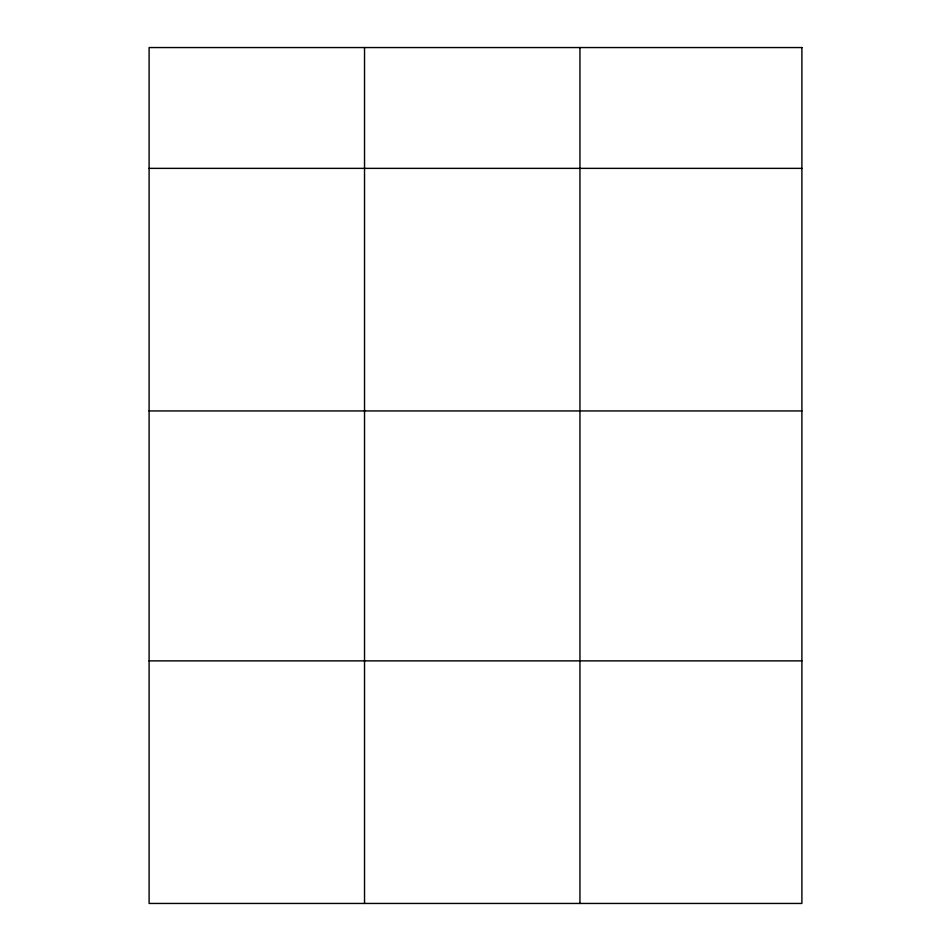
<?xml version="1.0" encoding="UTF-8"?>
<svg xmlns="http://www.w3.org/2000/svg" width="951" height="951" viewBox="0 0 951 951"><rect width="100%" height="100%" fill="white"/><g stroke="black" fill="none" stroke-linecap="round" stroke-linejoin="round"><path stroke-width="1.43" d="M149.105 168.363L801.895 168.363M149.105 410.939L801.895 410.939M149.105 660.874L801.895 660.874M579.944 47.55L579.944 903.45M364.53 47.55L364.53 903.45M801.895 47.55L149.105 47.55L149.105 903.45L801.895 903.45L801.895 47.55"/></g></svg>
